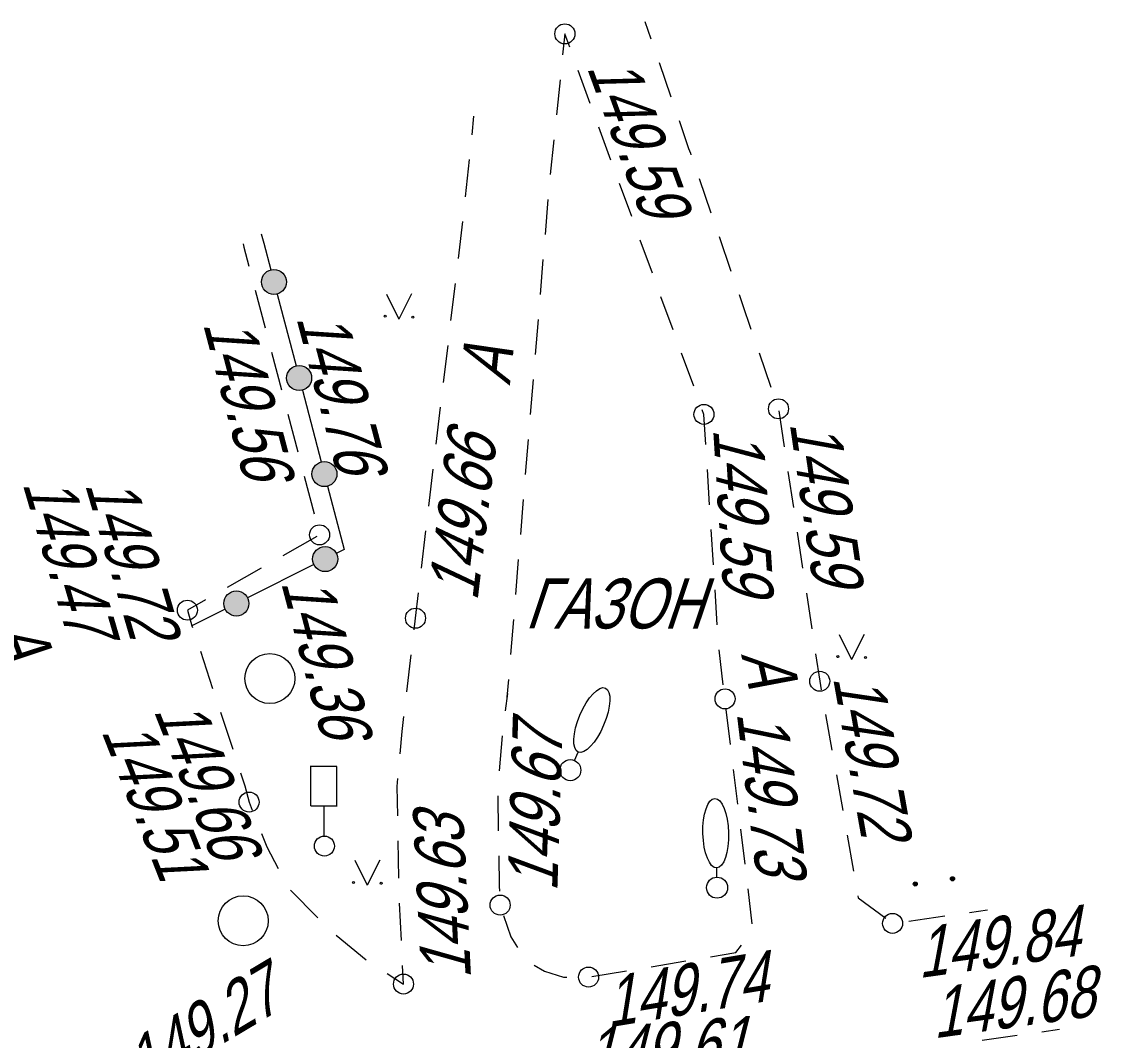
# Model space of a CAD drawing. Header units: metres. Extents: x 382 to 851, y 14083 to 14440.
# Drawn here: x 593.36 to 614.94, y 14351.19 to 14371.53 of the extents above; entities that cross this region are included whole.
import ezdxf
from ezdxf.enums import TextEntityAlignment as Align

# ---------------------------------------------------------------- set-up
doc = ezdxf.new("R2010")
doc.units = ezdxf.units.M
doc.header["$MEASUREMENT"] = 0
for name, color, linetype, lineweight in [('Бортовой камень', 7, 'Continuous', 25), ('Горизонтали', 7, 'Continuous', 25), ('Граница улицы', 7, 'Continuous', 25), ('Колодцы', 7, 'Continuous', 25), ('Леса и газоны', 7, 'Continuous', 25), ('Ограды', 7, 'Continuous', 25), ('Отдельно стоящее дерево', 7, 'Continuous', 25), ('Полоса деревьев', 7, 'Continuous', 25), ('Светофоры', 7, 'Continuous', 25)]:
    doc.layers.add(name, color=color, linetype=linetype, lineweight=lineweight)
doc.styles.add('Style-RUSSIAN_1251 I 0.32289', font='RUSSIAN_1251.shx', dxfattribs={"oblique": 18.5})

# ---------------------------------------------------------------- blocks, each defined once
blk = doc.blocks.new('KOLOD_49')
at = {"layer": 'Колодцы', "color": 251, "linetype": 'Continuous', "lineweight": 9}
blk.add_arc((0, 0), 0.5, 0, 360, dxfattribs=at)
blk = doc.blocks.new('DEREVO_276')
at = {"layer": 'Отдельно стоящее дерево', "color": 251, "linetype": 'Continuous', "lineweight": 9, "flags": 128}
blk.add_lwpolyline([(-0.007, 0.21), (-0.007, 0.393)], dxfattribs=at)
at = {"layer": 'Отдельно стоящее дерево', "color": 251, "linetype": 'Continuous', "lineweight": 9}
blk.add_arc((0, 0), 0.21, 0, 360, dxfattribs=at)
blk.add_ellipse((-0.025, 1.088), major_axis=(-0.019, 0.695), ratio=0.369829, dxfattribs=at)
blk = doc.blocks.new('DEREVO_304')
at = {"layer": 'Отдельно стоящее дерево', "color": 251, "linetype": 'Continuous', "lineweight": 9, "flags": 128}
blk.add_lwpolyline([(-0.007, 0.21), (-0.007, 0.393)], dxfattribs=at)
at = {"layer": 'Отдельно стоящее дерево', "color": 251, "linetype": 'Continuous', "lineweight": 9}
blk.add_arc((0, 0), 0.21, 0, 359.99999, dxfattribs=at)
blk.add_ellipse((-0.0255, 1.088), major_axis=(-0.0185, 0.695), ratio=0.3698286, dxfattribs=at)
blk = doc.blocks.new('DORZN1_18')
at = {"layer": 'Светофоры', "color": 251, "linetype": 'Continuous', "lineweight": 9}
for p, q in [((-0.27, 0.806), (-0.27, 1.603)), ((-0.27, 1.598), (0.252, 1.598)), ((0.252, 0.792), (0.252, 1.589)), ((-0.27, 0.801), (0.248, 0.801)), ((-0.004, 0.2), (-0.004, 0.801))]:
    blk.add_line(p, q, dxfattribs=at)
blk.add_arc((0, 0), 0.2, 0, 360, dxfattribs=at)
blk = doc.blocks.new('msdElementTypeLine_16')
at = {"layer": 'Полоса деревьев', "color": 251, "linetype": 'Continuous', "lineweight": 9}
for p, q in [((1.33, 0.425), (1.392, 0.434)), ((1.333, 0.431), (1.387, 0.438)), ((1.341, 0.437), (1.378, 0.442)), ((1.35, 0.443), (1.359, 0.444)), ((0.582, 0.3), (0.659, 0.311)), ((0.582, 0.295), (0.661, 0.306)), ((0.583, 0.311), (0.656, 0.321)), ((0.583, 0.306), (0.658, 0.316)), ((0.584, 0.316), (0.653, 0.326)), ((0.584, 0.291), (0.661, 0.301)), ((0.585, 0.286), (0.66, 0.296)), ((0.587, 0.321), (0.649, 0.33)), ((0.588, 0.281), (0.659, 0.291)), ((0.591, 0.327), (0.644, 0.334)), ((0.592, 0.277), (0.657, 0.286)), ((0.596, 0.272), (0.654, 0.28)), ((0.598, 0.333), (0.635, 0.338)), ((0.601, 0.268), (0.65, 0.275)), ((0.607, 0.339), (0.616, 0.341)), ((0.612, 0.264), (0.641, 0.268)), ((1.325, 0.409), (1.401, 0.42)), ((1.325, 0.404), (1.402, 0.415)), ((1.325, 0.399), (1.404, 0.41)), ((1.326, 0.414), (1.399, 0.425)), ((1.326, 0.394), (1.404, 0.405)), ((1.327, 0.42), (1.396, 0.429)), ((1.328, 0.39), (1.402, 0.4)), ((1.331, 0.385), (1.402, 0.395)), ((1.334, 0.38), (1.4, 0.39)), ((1.339, 0.376), (1.396, 0.384)), ((1.344, 0.372), (1.393, 0.379)), ((1.354, 0.368), (1.384, 0.372))]:
    blk.add_line(p, q, dxfattribs=at)
for centre in [(1.364, 0.406), (0.621, 0.302)]:
    blk.add_circle(centre, 0.04, dxfattribs=at)
blk = doc.blocks.new('PIKET_239')
at = {"layer": 'Горизонтали', "color": 251, "linetype": 'Continuous', "lineweight": 9}
blk.add_arc((0, 0), 0.2, 0, 360, dxfattribs=at)
blk = doc.blocks.new('PIKET_240')
at = {"layer": 'Горизонтали', "color": 251, "linetype": 'Continuous', "lineweight": 9}
blk.add_arc((0, 0), 0.2, 0, 360, dxfattribs=at)
blk = doc.blocks.new('PIKET_241')
at = {"layer": 'Горизонтали', "color": 251, "linetype": 'Continuous', "lineweight": 9}
blk.add_arc((0, 0), 0.2, 0, 360, dxfattribs=at)
blk = doc.blocks.new('GAZON_8')
at = {"layer": 'Леса и газоны', "color": 251, "linetype": 'Continuous', "lineweight": 9}
for p in [(-0.248, 0.499), (0.251, 0.502)]:
    blk.add_line(p, (0, 0), dxfattribs=at)
for centre in [(-0.276, 0.057), (0.279, 0.039)]:
    blk.add_arc(centre, 0.02, 0, 360, dxfattribs=at)
blk = doc.blocks.new('PIKET_242')
at = {"layer": 'Горизонтали', "color": 251, "linetype": 'Continuous', "lineweight": 9}
blk.add_arc((0, 0), 0.2, 0, 360, dxfattribs=at)
blk = doc.blocks.new('PIKET_243')
at = {"layer": 'Горизонтали', "color": 251, "linetype": 'Continuous', "lineweight": 9}
blk.add_arc((0, 0), 0.2, 0, 360, dxfattribs=at)
blk = doc.blocks.new('PIKET_244')
at = {"layer": 'Горизонтали', "color": 251, "linetype": 'Continuous', "lineweight": 9}
blk.add_arc((0, 0), 0.2, 0, 360, dxfattribs=at)
blk = doc.blocks.new('PIKET_245')
at = {"layer": 'Горизонтали', "color": 251, "linetype": 'Continuous', "lineweight": 9}
blk.add_arc((0, 0), 0.2, 0, 360, dxfattribs=at)
blk = doc.blocks.new('KOLOD_58')
at = {"layer": 'Колодцы', "color": 251, "linetype": 'Continuous', "lineweight": 9}
blk.add_arc((0, 0), 0.5, 0, 360, dxfattribs=at)
blk = doc.blocks.new('PIKET_253')
at = {"layer": 'Горизонтали', "color": 251, "linetype": 'Continuous', "lineweight": 9}
blk.add_arc((0, 0), 0.2, 0, 360, dxfattribs=at)
blk = doc.blocks.new('PIKET_254')
at = {"layer": 'Горизонтали', "color": 251, "linetype": 'Continuous', "lineweight": 9}
blk.add_arc((0, 0), 0.2, 0, 360, dxfattribs=at)
blk = doc.blocks.new('PIKET_257')
at = {"layer": 'Горизонтали', "color": 251, "linetype": 'Continuous', "lineweight": 9}
blk.add_arc((0, 0), 0.2, 0, 360, dxfattribs=at)
blk = doc.blocks.new('PIKET_258')
at = {"layer": 'Горизонтали', "color": 251, "linetype": 'Continuous', "lineweight": 9}
blk.add_arc((0, 0), 0.2, 0, 360, dxfattribs=at)
blk = doc.blocks.new('GAZON_11')
at = {"layer": 'Леса и газоны', "color": 251, "linetype": 'Continuous', "lineweight": 9}
for p in [(-0.248, 0.499), (0.251, 0.502)]:
    blk.add_line(p, (0, 0), dxfattribs=at)
for centre in [(-0.276, 0.057), (0.279, 0.039)]:
    blk.add_arc(centre, 0.02, 0, 360, dxfattribs=at)
blk = doc.blocks.new('msdElementTypeLineString_84')
at = {"layer": 'Граница улицы', "color": 251, "linetype": 'Continuous', "lineweight": 9}
blk.add_line((0.001, 0.066), (0.018, 0), dxfattribs=at)
blk = doc.blocks.new('PIKET_322')
at = {"layer": 'Горизонтали', "color": 251, "linetype": 'Continuous', "lineweight": 9}
blk.add_arc((0, 0), 0.2, 0, 360, dxfattribs=at)
blk = doc.blocks.new('PIKET_323')
at = {"layer": 'Горизонтали', "color": 251, "linetype": 'Continuous', "lineweight": 9}
blk.add_arc((0, 0), 0.2, 0, 360, dxfattribs=at)
blk = doc.blocks.new('GAZON_15')
at = {"layer": 'Леса и газоны', "color": 251, "linetype": 'Continuous', "lineweight": 9}
for p in [(-0.248, 0.499), (0.251, 0.502)]:
    blk.add_line(p, (0, 0), dxfattribs=at)
for centre in [(-0.276, 0.057), (0.279, 0.039)]:
    blk.add_arc(centre, 0.02, 0, 360, dxfattribs=at)
blk = doc.blocks.new('msdElementTypeLineString_99')
at = {"layer": 'Ограды', "linetype": 'Continuous', "lineweight": 9}
h = blk.add_hatch(color=251, dxfattribs=at)
edge = h.paths.add_edge_path()
edge.add_arc((1.889, 7.117), 0.25, 0, 360)
h = blk.add_hatch(color=251, dxfattribs=at)
edge = h.paths.add_edge_path()
edge.add_arc((2.393, 5.198), 0.25, 0, 360)
h = blk.add_hatch(color=251, dxfattribs=at)
edge = h.paths.add_edge_path()
edge.add_arc((2.898, 3.279), 0.25, 0, 360)
h = blk.add_hatch(color=251, dxfattribs=at)
edge = h.paths.add_edge_path()
edge.add_arc((2.913, 1.581), 0.25, 0, 360)
h = blk.add_hatch(color=251, dxfattribs=at)
edge = h.paths.add_edge_path()
edge.add_arc((1.138, 0.694), 0.25, 0, 360)
at = {"layer": 'Ограды', "color": 251, "linetype": 'Continuous', "lineweight": 9}
for p, q in [((1.952, 6.876), (2.33, 5.44)), ((2.457, 4.956), (2.834, 3.521)), ((2.689, 1.47), (1.361, 0.806)), ((0.914, 0.582), (0.25, 0.25))]:
    blk.add_line(p, q, dxfattribs=at)
at = {"layer": 'Ограды', "color": 251, "linetype": 'Continuous', "lineweight": 9, "flags": 128}
for points in [[(1.636, 8.077), (1.684, 7.893), (1.825, 7.359)], [(2.961, 3.037), (3.294, 1.772), (3.136, 1.693)]]:
    blk.add_lwpolyline(points, dxfattribs=at)
at = {"layer": 'Ограды', "color": 251, "linetype": 'Continuous', "lineweight": 9}
for centre in [(1.889, 7.117), (1.889, 7.117), (2.393, 5.198), (2.393, 5.198), (2.898, 3.279), (2.898, 3.279), (2.913, 1.581), (2.913, 1.581), (1.138, 0.694), (1.138, 0.694)]:
    blk.add_circle(centre, 0.25, dxfattribs=at)
blk = doc.blocks.new('msdElementTypeLineString_100')
at = {"layer": 'Граница улицы', "color": 251, "linetype": 'Continuous', "lineweight": 9}
for p, q in [((1.248, 17.923), (1.175, 17.225)), ((1.853, 17.449), (1.612, 18.108)), ((2.266, 16.319), (2.025, 16.979)), ((1.123, 16.727), (1.05, 16.029)), ((2.68, 15.19), (2.438, 15.85)), ((1.005, 15.531), (0.948, 14.831)), ((3.093, 14.061), (2.851, 14.72)), ((0.906, 14.332), (0.849, 13.632)), ((3.506, 12.931), (3.264, 13.591)), ((0.808, 13.134), (0.75, 12.434)), ((3.919, 11.802), (3.677, 12.462)), ((0.709, 11.935), (0.651, 11.235)), ((0.61, 10.737), (0.552, 10.037)), ((4.238, 9.437), (4.194, 10.138)), ((0.511, 9.538), (0.454, 8.838)), ((4.313, 8.237), (4.269, 8.938)), ((0.412, 8.34), (0.355, 7.64)), ((4.389, 7.036), (4.345, 7.738)), ((0.314, 7.141), (0.256, 6.441)), ((4.511, 5.84), (4.426, 6.538)), ((0.215, 5.943), (0.186, 5.593)), ((0.196, 5.667), (0.151, 5.318)), ((4.656, 4.647), (4.571, 5.344)), ((0.094, 4.822), (0.034, 4.122)), ((4.801, 3.453), (4.716, 4.15)), ((0.003, 3.623), (0.014, 2.921)), ((4.946, 2.259), (4.861, 2.957)), ((5.091, 1.065), (5.006, 1.763)), ((3.069, 0.208), (3.762, 0.323)), ((1.883, 0.012), (2.576, 0.127))]:
    blk.add_line(p, q, dxfattribs=at)
at = {"layer": 'Граница улицы', "color": 251, "linetype": 'Continuous', "lineweight": 9, "flags": 128}
for points in [[(1.44, 18.578), (1.344, 18.841), (1.3, 18.421)], [(4.162, 10.637), (4.124, 11.241), (4.091, 11.332)], [(0.022, 2.421), (0.032, 1.816), (0.037, 1.719)], [(0.12, 1.23), (0.262, 0.803), (0.397, 0.59)], [(4.256, 0.405), (4.763, 0.489), (4.874, 0.641)], [(0.729, 0.236), (0.937, 0.122), (1.318, 0.001), (1.384, 0.001)]]:
    blk.add_lwpolyline(points, dxfattribs=at)
blk = doc.blocks.new('msdElementTypeLineString_118')
at = {"layer": 'Бортовой камень', "color": 251, "linetype": 'Continuous', "lineweight": 9}
for p, q in [((1.131, 14.717), (1.23, 14.341)), ((1.357, 13.857), (1.556, 13.104)), ((1.683, 12.62), (1.881, 11.867)), ((2.008, 11.383), (2.207, 10.63)), ((2.334, 10.146), (2.532, 9.393)), ((2.586, 8.94), (1.909, 8.554)), ((1.475, 8.307), (0.798, 7.922)), ((0.261, 6.646), (0.506, 5.906)), ((0.662, 5.432), (0.907, 4.692)), ((2.06, 1.874), (2.611, 1.323)), ((2.974, 0.979), (3.572, 0.48)), ((3.993, 0.21), (4.321, 0))]:
    blk.add_line(p, q, dxfattribs=at)
at = {"layer": 'Бортовой камень', "color": 251, "linetype": 'Continuous', "lineweight": 9, "flags": 128}
for points in [[(0.363, 7.674), (0.001, 7.468), (0.092, 7.157), (0.104, 7.121)], [(1.064, 4.217), (1.149, 3.958), (1.234, 3.635), (1.297, 3.475)], [(1.48, 3.009), (1.586, 2.74), (1.815, 2.307)]]:
    blk.add_lwpolyline(points, dxfattribs=at)
blk = doc.blocks.new('msdElementTypeLineString_119')
at = {"layer": 'Граница улицы', "color": 251, "linetype": 'Continuous', "lineweight": 9}
for p, q in [((2.123, 66.401), (2.821, 66.499)), ((3.316, 66.568), (3.665, 66.617))]:
    blk.add_line(p, q, dxfattribs=at)
blk = doc.blocks.new('msdElementTypeLineString_120')
at = {"layer": 'Граница улицы', "color": 251, "linetype": 'Continuous', "lineweight": 9}
for p, q in [((1.494, 16.964), (1.532, 17.334)), ((1.366, 15.726), (1.443, 16.467)), ((1.22, 14.49), (1.309, 15.229)), ((1.073, 13.254), (1.161, 13.993)), ((0.926, 12.018), (1.014, 12.757)), ((0.778, 10.782), (0.866, 11.522)), ((0.631, 9.546), (0.719, 10.286)), ((0.484, 8.31), (0.572, 9.05)), ((0.189, 5.839), (0.277, 6.578)), ((0.03, 2.115), (0.018, 2.859)), ((0.082, 0.871), (0.046, 1.615)), ((0.124, 0), (0.106, 0.372))]:
    blk.add_line(p, q, dxfattribs=at)
at = {"layer": 'Граница улицы', "color": 251, "linetype": 'Continuous', "lineweight": 9, "flags": 128}
for points in [[(0.336, 7.075), (0.364, 7.307), (0.424, 7.814)], [(0.056, 4.601), (0.094, 5.044), (0.13, 5.342)], [(0.009, 3.359), (0, 3.947), (0.013, 4.103)]]:
    blk.add_lwpolyline(points, dxfattribs=at)
blk = doc.blocks.new('msdElementTypeLineString_121')
at = {"layer": 'Граница улицы', "color": 251, "linetype": 'Continuous', "lineweight": 9}
for p, q in [((0.001, 18.012), (0.119, 17.668)), ((0.283, 17.196), (0.52, 16.509)), ((1.083, 14.877), (1.32, 14.19)), ((1.483, 13.717), (1.721, 13.03)), ((2.284, 11.398), (2.521, 10.711)), ((2.677, 10.237), (2.786, 9.518)), ((2.861, 9.024), (2.97, 8.305)), ((3.045, 7.811), (3.154, 7.092)), ((3.229, 6.598), (3.338, 5.88)), ((3.613, 4.175), (3.74, 3.46)), ((3.828, 2.967), (3.955, 2.252)), ((4.042, 1.759), (4.17, 1.044)), ((6.492, 0.217), (6.852, 0.268)), ((5.277, 0.046), (5.997, 0.147))]:
    blk.add_line(p, q, dxfattribs=at)
at = {"layer": 'Граница улицы', "color": 251, "linetype": 'Continuous', "lineweight": 9, "flags": 128}
for points in [[(0.683, 16.036), (0.875, 15.48), (0.909, 15.381), (0.92, 15.349)], [(1.884, 12.558), (1.95, 12.364), (2.121, 11.871)], [(3.413, 5.385), (3.496, 4.836), (3.526, 4.667)], [(4.257, 0.552), (4.264, 0.512), (4.814, 0.102)]]:
    blk.add_lwpolyline(points, dxfattribs=at)

msp = doc.modelspace()

# ---------------------------------------------------------------- block references
at = {"layer": 'Бортовой камень', "color": 251, "linetype": 'Continuous', "lineweight": 9}
msp.add_blockref('msdElementTypeLineString_118', (596.674, 14352.311), dxfattribs=at)
at = {"layer": 'Горизонтали', "color": 251, "linetype": 'Continuous', "lineweight": 9}
for name, p in [('PIKET_323', (604.22, 14371.29)), ('PIKET_254', (608.49, 14363.8)), ('PIKET_253', (607, 14363.69)), ('PIKET_258', (599.317, 14361.283)), ('PIKET_257', (596.675, 14359.779)), ('PIKET_322', (601.235, 14359.618)), ('PIKET_239', (609.315, 14358.359)), ('PIKET_240', (607.421, 14358.007)), ('PIKET_243', (597.908, 14355.946)), ('PIKET_242', (602.926, 14353.888)), ('PIKET_241', (610.77, 14353.523)), ('PIKET_245', (604.694, 14352.45)), ('PIKET_244', (600.995, 14352.311))]:
    msp.add_blockref(name, p, dxfattribs=at)
at = {"layer": 'Граница улицы', "color": 251, "linetype": 'Continuous', "lineweight": 9}
for name, p in [('msdElementTypeLineString_121', (605.819, 14353.523)), ('msdElementTypeLineString_100', (602.876, 14352.449)), ('msdElementTypeLineString_120', (600.871, 14352.311)), ('msdElementTypeLineString_84', (597.787, 14367.028)), ('msdElementTypeLineString_119', (610.441, 14284.79))]:
    msp.add_blockref(name, p, dxfattribs=at)
at = {"layer": 'Колодцы', "color": 251, "linetype": 'Continuous', "lineweight": 9}
for name, p in [('KOLOD_58', (598.323, 14358.413)), ('KOLOD_49', (597.79, 14353.574))]:
    msp.add_blockref(name, p, dxfattribs=at)
at = {"layer": 'Леса и газоны', "color": 251, "linetype": 'Continuous', "lineweight": 9}
for name, p in [('GAZON_11', (600.902, 14365.593)), ('GAZON_15', (609.951, 14358.793)), ('GAZON_8', (600.269, 14354.284))]:
    msp.add_blockref(name, p, dxfattribs=at)
at = {"layer": 'Ограды', "color": 251, "linetype": 'Continuous', "lineweight": 9}
msp.add_blockref('msdElementTypeLineString_99', (596.516, 14359.218), dxfattribs=at)
at = {"layer": 'Отдельно стоящее дерево', "color": 251, "linetype": 'Continuous', "lineweight": 9, "rotation": 335.4898149137886}
msp.add_blockref('DEREVO_276', (604.33, 14356.583), dxfattribs=at)
at = {"layer": 'Отдельно стоящее дерево', "color": 251, "linetype": 'Continuous', "lineweight": 9}
msp.add_blockref('DEREVO_304', (607.262, 14354.236), dxfattribs=at)
at = {"layer": 'Полоса деревьев', "color": 251, "linetype": 'Continuous', "lineweight": 9}
msp.add_blockref('msdElementTypeLine_16', (610.604, 14354.009), dxfattribs=at)
at = {"layer": 'Светофоры', "color": 251, "linetype": 'Continuous', "lineweight": 9}
msp.add_blockref('DORZN1_18', (599.413, 14355.067), dxfattribs=at)

# ---------------------------------------------------------------- texts
at = {"layer": 'Горизонтали', "color": 251, "linetype": 'Continuous', "lineweight": 9, "style": 'Style-RUSSIAN_1251 I 0.32289', "oblique": 18.5}
for s, rotation, width, p in [('149.59', 290.092, 0.8, (604.653, 14370.627)), ('149.56', 284.7435, 0.799996, (596.984, 14365.502)), ('149.66', 83.1999, 0.8, (602.473, 14359.944)), ('149.59', 273.6061, 0.799996, (607.183, 14363.402)), ('149.59', 278.2822, 0.799996, (608.713, 14363.516)), ('149.47', 286.3643, 0.799996, (593.376, 14362.311)), ('149.72', 280.0715, 0.8, (609.578, 14358.433)), ('149.66', 291.4492, 0.8, (595.994, 14357.78)), ('149.67', 88.1741, 0.8, (604.069, 14354.148)), ('149.73', 276.9272, 0.8, (607.654, 14357.728)), ('149.51', 291.4492, 0.8, (594.949, 14357.364)), ('149.63', 92.7532, 0.8, (602.346, 14352.42)), ('149.84', 8.0172, 0.8, (611.298, 14352.428)), ('149.74', 9.4087, 0.8, (605.081, 14351.441)), ('149.68', 7.9546, 0.8, (611.599, 14351.224)), ('149.61', 4.3984, 0.8, (604.633, 14350.42))]:
    msp.add_text(s, height=1, rotation=rotation, dxfattribs=dict(at, width=width)).set_placement(p)
at = {"layer": 'Горизонтали', "color": 251, "linetype": 'Continuous', "lineweight": 9, "style": 'Style-RUSSIAN_1251 I 0.32289', "oblique": 18.5, "width": 0.799996}
for s, rotation, p in [('149.76', 284.7435, (599.815, 14365.878)), ('149.72', 286.3643, (595.583, 14362.578))]:
    msp.add_text(s, height=1, rotation=rotation, dxfattribs=at).set_placement(p, align=Align.TOP_LEFT)
at = {"layer": 'Граница улицы', "color": 251, "linetype": 'Continuous', "lineweight": 9, "style": 'Style-RUSSIAN_1251 I 0.32289', "oblique": 18.5, "width": 0.799996}
for rotation, p in [(84.0315, (603.12, 14364.259)), (290.6072, (592.776, 14359.377)), (282.9589, (607.74, 14358.899))]:
    msp.add_text('А', height=1, rotation=rotation, dxfattribs=at).set_placement(p)
at = {"layer": 'Колодцы', "color": 251, "linetype": 'Continuous', "lineweight": 9, "style": 'Style-RUSSIAN_1251 I 0.32289', "oblique": 18.5, "width": 0.799996}
msp.add_text('149.36', height=1, rotation=284.7315, dxfattribs=at).set_placement((598.543, 14360.337))
msp.add_text('149.27', height=1, rotation=30.7677, dxfattribs=at).set_placement((595.288, 14351.03), align=Align.TOP_LEFT)
at = {"layer": 'Леса и газоны', "color": 251, "linetype": 'Continuous', "lineweight": 9, "style": 'Style-RUSSIAN_1251 I 0.32289', "oblique": 18.5, "width": 0.799996}
msp.add_text('ГАЗОН', height=1, dxfattribs=at).set_placement((603.421, 14359.412))

doc.saveas('drawing.dxf')
